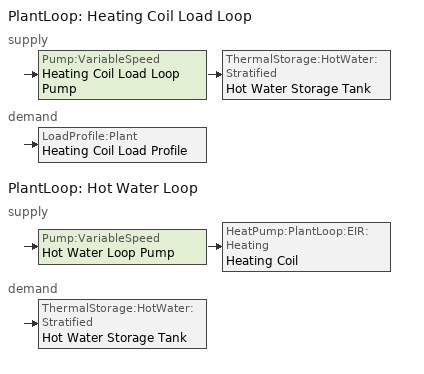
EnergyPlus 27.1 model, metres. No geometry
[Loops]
PlantLoop 'Heating Coil Load Loop'
 supply: Pump:VariableSpeed 'Heating Coil Load Loop Pump' > ThermalStorage:HotWater:Stratified 'Hot Water Storage Tank'
 demand: LoadProfile:Plant 'Heating Coil Load Profile'
PlantLoop 'Hot Water Loop'
 supply: Pump:VariableSpeed 'Hot Water Loop Pump' > HeatPump:PlantLoop:EIR:Heating 'Heating Coil'
 demand: ThermalStorage:HotWater:Stratified 'Hot Water Storage Tank'
[Building]
Plant Load Profile Example: North Axis {deg}=0; Terrain=Suburbs; Loads Convergence Tolerance Value {W}=0.04; Temperature Convergence Tolerance Value {deltaC}=0.04; Solar Distribution=FullInteriorAndExterior; Maximum Number of Warmup Days=25; Minimum Number of Warmup Days=6
[Site:Location]
Chicago: Latitude {deg}=42; Longitude {deg}=-87.88; Time Zone {hr}=-6; Elevation {m}=190
[SizingPeriod:DesignDay] Day of Month=21; Humidity Condition Type=Wetbulb; Sky Clearness=1
Name | Month | Day Type | Maximum Dry-Bulb Temperature {C} | Daily Dry-Bulb Temperature Range {deltaC} | Wetbulb or DewPoint at Maximum Dry-Bulb {C} | Barometric Pressure {Pa} | Wind Speed {m/s} | Wind Direction {deg} | Dry-Bulb Temperature Range Modifier Type
Chicago Summer 1% | 7 | SummerDesignDay | 31.5 | 10.7 | 23 | 99063 | 5.3 | 230
Chicago Ohare Intl Ap Ann Htg 99.6% Condns DB | 1 | WinterDesignDay | -20 | 0 | -20 | 98934 | 4.9 | 270 | DefaultMultipliers
[PlantLoop] Fluid Type=WATER; Maximum Loop Temperature {C}=100; Minimum Loop Temperature {C}=3; Maximum Loop Flow Rate {m3/s}=0.005; Minimum Loop Flow Rate {m3/s}=0; Plant Loop Volume {m3}=1; Load Distribution Scheme=Optimal
Name | Plant Equipment Operation Scheme
Heating Coil Load Loop | Heating Coil Load Loop Operation
Hot Water Loop | Hot Water Loop Operation
[Sizing:Plant] Loop Type=heating; Design Loop Exit Temperature {C}=60; Loop Design Temperature Difference {deltaC}=10
Heating Coil Load Loop; Hot Water Loop
[SetpointManager:Scheduled] Control Variable=Temperature
Name | Schedule | Setpoint Node or NodeList
Heating Coil Load Loop Setpoint Manager | Heating Coil Load Loop Setpoint Temperature Schedule | Tank Use Outlet Node
Hot Water Loop Setpoint Manager | HW Loop Temp Schedule | HOT WATER LOOP SUPPLY OUTLET NODE
[PlantEquipmentOperationSchemes] Control Scheme 1 Schedule=AlwaysOnSchedule
Name | Control Scheme 1
Heating Coil Load Loop Operation | Heating Coil Load Loop Heating Operation
Hot Water Loop Operation | Hot Water Loop Heating Operation
[PlantEquipmentOperation:HeatingLoad] Load Range 1 Lower Limit {W}=0; Load Range 1 Upper Limit {W}=10000000
Name | Range 1 Equipment List
Heating Coil Load Loop Heating Operation | Heating Coil Load Loop Heating Equipment
Hot Water Loop Heating Operation | Hot Water Loop Heating Equipment
[PlantEquipmentList]
Heating Coil Load Loop Heating Equipment: Hot Water Storage Tank
Hot Water Loop Heating Equipment: Heating Coil
[Pump:VariableSpeed] Design Maximum Flow Rate {m3/s}=0.005; Design Pump Head {Pa}=3000; Design Power Consumption {W}=22; Motor Efficiency=0.87; Fraction of Motor Inefficiencies to Fluid Stream=0; Coefficient 1 of the Part Load Performance Curve=0; Coefficient 2 of the Part Load Performance Curve=1; Coefficient 3 of the Part Load Performance Curve=0; Coefficient 4 of the Part Load Performance Curve=0; Design Minimum Flow Rate {m3/s}=0; Pump Control Type=INTERMITTENT
Heating Coil Load Loop Pump; Hot Water Loop Pump
[HeatPump:PlantLoop:EIR:Heating]
Heating Coil: Condenser Type=AirSource; Load Side Reference Flow Rate {m3/s}=0.005; Source Side Reference Flow Rate {m3/s}=2; Reference Capacity {W}=80000; Reference Coefficient of Performance {W/W}=3.5; Capacity Modifier Function of Temperature Curve=CapCurveFuncTemp; Electric Input to Output Ratio Modifier Function of Temperature Curve=EIRCurveFuncTemp; Electric Input to Output Ratio Modifier Function of Part Load Ratio Curve=EIRCurveFuncPLR
[ThermalStorage:HotWater:Stratified]
Hot Water Storage Tank: Tank Volume {m3}=50; Tank Height {m}=8; Tank Shape=VerticalCylinder; Top Setpoint Temperature Schedule=CW Tank Temp Top Schedule; Bottom Setpoint Temperature Schedule=CW Tank Temp Bottom Schedule; Deadband Temperature Difference {deltaC}=2.5; Top Temperature Sensor Height {m}=8; Bottom Temperature Sensor Height {m}=1; Maximum Temperature Limit {C}=82; Nominal Heating Capacity {W}=0; Ambient Temperature Indicator=Outdoors; Uniform Skin Loss Coefficient per Unit Area to Ambient Temperature {W/m2-K}=0; Use Side Flow Direction Schedule=Tank Use Flow Dir Sched; Use Side Heat Transfer Effectiveness=1; Use Side Availability Schedule=ALWAYS_ON; Use Side Inlet Height {m}=0.15; Use Side Outlet Height {m}=7.85; Use Side Design Flow Rate {m3/s}=autosize; Source Side Heat Transfer Effectiveness=0.9; Source Side Availability Schedule=TES Charge Schedule; Source Side Inlet Height {m}=7.85; Source Side Outlet Height {m}=0.15; Source Side Design Flow Rate {m3/s}=5.0E-3; Tank Recovery Time {hr}=4; Inlet Mode=Seeking; Number of Nodes=6; Additional Destratification Conductivity {W/m-K}=0
[LoadProfile:Plant]
Heating Coil Load Profile: Load Schedule=Heating Coil Load Profile Load Schedule; Peak Flow Rate {m3/s}=0.005; Flow Rate Fraction Schedule=Heating Coil Load Profile Flow Frac Schedule
[Schedule:Constant]
Heating Coil Load Loop Setpoint Temperature Schedule: Any Number, 65
AlwaysOnSchedule: On/Off, 1
[Schedule:Compact]
Heating Coil Load Profile Load Schedule: THROUGH: 12/31, FOR: AllDays, UNTIL:  4:00, 186000, UNTIL:  8:00, 50000, UNTIL:  9:00, 30000, UNTIL: 17:00, 18000, UNTIL: 24:00, 72000
Heating Coil Load Profile Flow Frac Schedule: THROUGH: 12/31, FOR: AllDays, UNTIL: 24:00, 1
ALWAYS_ON: Through: 12/31, For: AllDays, Until: 24:00, 1
CW Tank Temp Top Schedule: Through: 12/31, For: AllDays, Until: 24:00, 21
CW Tank Temp Bottom Schedule: Through: 12/31, For: AllDays, Until: 24:00, 15
HW Loop Temp Schedule: Through: 12/31, For: AllDays, Until: 24:00, 82
TES Charge Schedule: Through: 12/31, FOR: AllDays, Until: 24:00, 1
Tank Use Flow Dir Sched: Through: 12/31, FOR: AllDays, Until: 24:00, -1
[Curve:Biquadratic] Coefficient1 Constant=1; Coefficient2 x=0; Coefficient3 x**2=0; Coefficient4 y=0; Coefficient5 y**2=0; Coefficient6 x*y=0; Minimum Value of x=5; Maximum Value of x=10; Minimum Value of y=24; Maximum Value of y=35; Input Unit Type for X=Temperature; Input Unit Type for Y=Temperature; Output Unit Type=Dimensionless
CapCurveFuncTemp; EIRCurveFuncTemp
[Curve:Quadratic]
EIRCurveFuncPLR: Coefficient1 Constant=1; Coefficient2 x=0; Coefficient3 x**2=0; Minimum Value of x=0; Maximum Value of x=1
